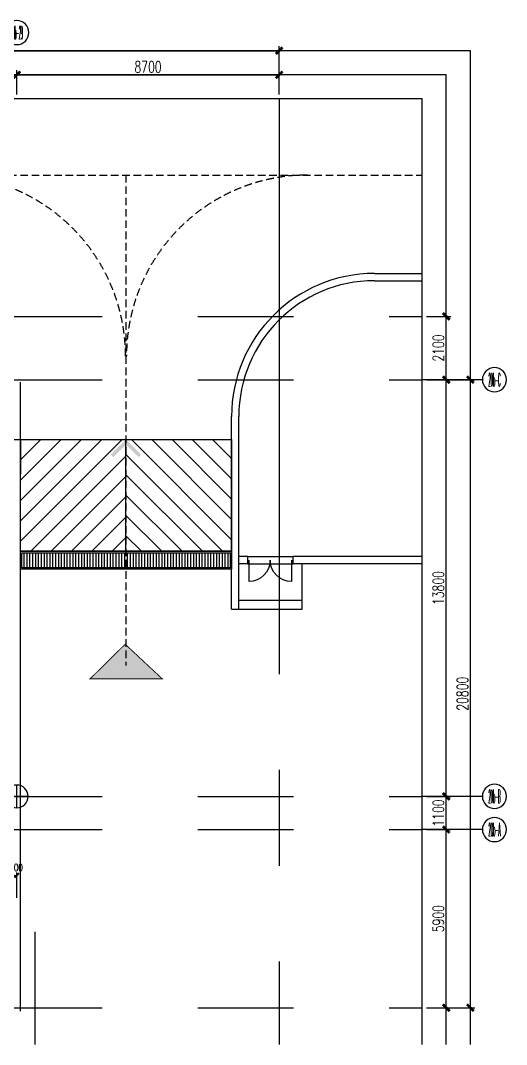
# Model space of a CAD drawing. Extents: x 296441 to 853063, y 459050 to 1117990.
# Drawn here: x 836943 to 853063, y 865610 to 899531 of the extents above; entities that cross this region are included whole.
import ezdxf
from ezdxf.enums import TextEntityAlignment as Align

# ---------------------------------------------------------------- set-up
doc = ezdxf.new("R2010")
doc.units = 0
doc.header["$LTSCALE"] = 1000
for name, pattern in [('20-GRID$0$CENTER2', [28.575, 19.05, -3.175, 3.175, -3.175]), ('BSMT-PLAN-BS01$0$$0$HIDDEN', [0.375, 0.25, -0.125]), ('BSMT-PLAN-BS01$0$BSMT-PLAN-BS01-P$0$$0$HIDDEN', [0.375, 0.25, -0.125]), ('BSMT-PLAN-BS01$0$BSMT-PLAN-BS01-P$0$HIDDEN2', [4.7625, 3.175, -1.5875]), ('E-TEXT-BS01-MI-20$0$HIDDEN', [0.375, 0.25, -0.125])]:
    doc.linetypes.add(name, pattern=pattern)
doc.layers.add('20-GRID$0$A-ANNO-NPLT', color=215, linetype='Continuous', plot=False)
doc.layers.add('E-TEXT-BS01-MI-20$0$A-ANNO-NPLT', color=215, linetype='Continuous', plot=False)
for name, color, linetype in [('20-GRID$0$G-GRID', 8, '20-GRID$0$CENTER2'), ('20-GRID$0$G-GRID-DIMS', 3, 'Continuous'), ('20-GRID$0$G-GRID-IDEN', 4, 'Continuous'), ('20-PLAN-BS01-P$0$G-XREF', 2, 'Continuous'), ('BSMT-PLAN-BS01$0$A-PKNG-DRIV', 33, 'Continuous'), ('BSMT-PLAN-BS01$0$A-WALL', 1, 'Continuous'), ('BSMT-PLAN-BS01$0$BSMT-PLAN-BS01-P$0$000-2', 2, 'Continuous'), ('BSMT-PLAN-BS01$0$BSMT-PLAN-BS01-P$0$A-ANNO-ARRW', 2, 'Continuous'), ('BSMT-PLAN-BS01$0$BSMT-PLAN-BS01-P$0$A-PKNG-DRIV', 33, 'Continuous'), ('BSMT-PLAN-BS01$0$BSMT-PLAN-BS01-P$0$A-SLAB-PATT', 253, 'BSMT-PLAN-BS01$0$BSMT-PLAN-BS01-P$0$HIDDEN2'), ('BSMT-PLAN-BS01$0$BSMT-PLAN-BS01-P$0$A-STRS', 4, 'Continuous'), ('BSMT-PLAN-BS01$0$BSMT-PLAN-BS01-P$0$A-WALL', 1, 'Continuous'), ('BSMT-PLAN-BS01$0$BSMT-PLAN-BS01-P$0$A-WIND', 4, 'Continuous'), ('E-TEXT-BS01-MI-20$0$A-ANNO-LEVL', 3, 'Continuous'), ('E-TEXT-BS01-MI-20$0$A-ANNO-LEVL-TEXT', 255, 'Continuous'), ('E-TEXT-BS01-MI-20$0$A-HOLE', 211, 'Continuous'), ('E-TEXT-BS01-MI-20$0$A-ROOM-IDEN', 4, 'Continuous'), ('E1-BS01-20$0$A-WALL', 1, 'Continuous'), ('G-XREF', 2, 'Continuous'), ('PUB_DIM', 3, 'Continuous'), ('ZT0_默认图层-----PM、LM、DY、JD', 7, 'Continuous'), ('ZT1_Dim---标注---PM、LM、DY、JD', 252, 'Continuous')]:
    doc.layers.add(name, color=color, linetype=linetype)
doc.styles.add('20-GRID$0$COMPLEX', font='COMPLEX')
doc.styles.add('E-TEXT-BS01-MI-20$0$GOA_01_thin_0.75', font='romans.shx', dxfattribs={"width": 0.75, "bigfont": 'hzdx.shx'})
doc.styles.add('ZT-DIMSTYLE', font='ROMANS.shx', dxfattribs={"width": 0.7, "bigfont": 'CHINESE.shx'})
doc.dimstyles.new('ZT-DIM100', dxfattribs={"dimscale": 100, "dimtxt": 2.5, "dimasz": 1.5, "dimexe": 1, "dimexo": 1, "dimgap": 0.5, "dimtad": 1, "dimdec": 0, "dimdsep": 46, "dimtxsty": 'ZT-DIMSTYLE', "dimblk": 'ARCHTICK', "dimcen": 2.5, "dimclrd": 175, "dimclre": 175, "dimclrt": 7, "dimazin": 2, "dimtfac": 1, "dimtix": 1, "dimtmove": 2, "dimatfit": 3, "dimfxl": 0, "dimarcsym": 0})
doc.dimstyles.new('ZT-DIM150', dxfattribs={"dimscale": 150, "dimtxt": 2.5, "dimasz": 1.5, "dimexe": 1, "dimexo": 1, "dimgap": 0.5, "dimtad": 1, "dimdec": 0, "dimdsep": 46, "dimtxsty": 'ZT-DIMSTYLE', "dimblk": 'ARCHTICK', "dimcen": 2.5, "dimclrd": 175, "dimclre": 175, "dimclrt": 7, "dimazin": 2, "dimtfac": 1, "dimtix": 1, "dimtmove": 2, "dimatfit": 3, "dimfxl": 0, "dimarcsym": 0})

# ---------------------------------------------------------------- blocks, each defined once
blk = doc.blocks.new('E-TEXT-BS01-MI-20$0$A$C6F811121')
for p, q in [((0, -750), (0, 750)), ((-750, 0), (750, 0))]:
    blk.add_line(p, q)
blk.add_circle((0, 0), 750)
blk = doc.blocks.new('E-TEXT-BS01-MI-20')
at = {"layer": 'E-TEXT-BS01-MI-20$0$A-ANNO-LEVL'}
for points in [[(-6726, 12695), (-6426, 12395), (-6126, 12695), (-7692, 12695)], [(-7609, 9682), (-7609, 10870), (-5927, 10870)], [(-8327, 5018), (-8327, 3187), (-6644, 3187)], [(-3732, 3609), (-3432, 3309), (-3132, 3609), (-4698, 3609)], [(-4825, -6440), (-4525, -6740), (-4225, -6440), (-5792, -6440)]]:
    blk.add_lwpolyline(points, dxfattribs=at)
for points in [[(-7309, 9982), (-7609, 9682), (-7909, 9982), (-7309, 9982)], [(-8027, 4718), (-8327, 5018), (-8627, 4718), (-8027, 4718)]]:
    blk.add_lwpolyline(points, close=True, dxfattribs=at)
at = {"layer": 'E-TEXT-BS01-MI-20$0$A-ANNO-NPLT', "xscale": -0.5, "yscale": 0.5, "zscale": 0.5}
blk.add_blockref('E-TEXT-BS01-MI-20$0$A$C6F811121', (0, 0), dxfattribs=at)
at = {"layer": 'E-TEXT-BS01-MI-20$0$A-ANNO-LEVL-TEXT', "style": 'E-TEXT-BS01-MI-20$0$GOA_01_thin_0.75', "width": 0.75}
for s, p in [('-6.030', (-7633, 13159)), ('-6.130(结)', (-7633, 12804)), ('-6.030', (-6991, 11325)), ('-6.530(结)', (-7463, 10970)), ('-6.000', (-4757, 4073)), ('-6.030', (-7709, 3651)), ('-6.130(结)', (-4757, 3719)), ('-6.130(结)', (-8181, 3296)), ('-6.100', (-5580, -6331))]:
    blk.add_text(s, height=250, dxfattribs=at).set_placement(p)
at = {"layer": 'E-TEXT-BS01-MI-20$0$A-HOLE', "linetype": 'E-TEXT-BS01-MI-20$0$HIDDEN', "style": 'E-TEXT-BS01-MI-20$0$GOA_01_thin_0.75', "width": 0.75}
for s, p in [('预留梯井', (-8019, 9299)), ('水', (-9470, 4416))]:
    blk.add_text(s, height=200, dxfattribs=at).set_placement(p)
at = {"layer": 'E-TEXT-BS01-MI-20$0$A-ROOM-IDEN', "style": 'E-TEXT-BS01-MI-20$0$GOA_01_thin_0.75', "width": 0.75}
for s, p in [('车位', (-7066, 13648)), ('上', (-6953, 10598)), ('下沉庭院', (-1528, 9221)), ('采光井', (-9024, 6973)), ('卫', (-8481, 5062)), ('活动室', (-4374, 4609)), ('灰空间', (-5603, -4471))]:
    blk.add_text(s, height=350, dxfattribs=at).set_placement(p)
blk = doc.blocks.new('20-GRID$0$_axiso')
blk.add_circle((0, 0), 0.5)
at = {"layer": '20-GRID$0$G-GRID-IDEN', "style": '20-GRID$0$COMPLEX', "width": 1.041667}
blk.add_attdef('A', text='', height=0.56, dxfattribs=at).set_placement((-0.25, -0.28), (0.25, -0.28), align=Align.FIT)
blk = doc.blocks.new('_ArchTick')
at = {"color": 0, "linetype": 'ByBlock', "const_width": 0.4}
blk.add_lwpolyline([(-0.5, -0.5), (0.5, 0.5)], dxfattribs=at)
blk = doc.blocks.new('*D2025')
at = {"layer": 'Defpoints', "color": 0, "transparency": 16777216}
for p in [(77400, 32920), (0, 31320), (77400, 31320)]:
    blk.add_point(p, dxfattribs=at)
at = {"layer": 'PUB_DIM', "color": 175, "linetype": 'ByBlock', "lineweight": -2, "transparency": 16777216}
for p, q in [((0, 31470), (0, 33070)), ((0, 32920), (77400, 32920)), ((77400, 31470), (77400, 33070))]:
    blk.add_line(p, q, dxfattribs=at)
at = {"layer": 'PUB_DIM', "color": 175, "lineweight": -2, "transparency": 16777216, "xscale": 225, "yscale": 225, "zscale": 225, "rotation": 180}
blk.add_blockref('_ArchTick', (0, 32920), dxfattribs=at)
at = {"layer": 'PUB_DIM', "color": 175, "lineweight": -2, "transparency": 16777216, "xscale": 225, "yscale": 225, "zscale": 225}
blk.add_blockref('_ArchTick', (77400, 32920), dxfattribs=at)
at = {"layer": 'PUB_DIM', "color": 7, "transparency": 16777216, "insert": (38700, 33183), "char_height": 375, "attachment_point": 5, "style": 'ZT-DIMSTYLE'}
blk.add_mtext('77400', dxfattribs=at)
blk = doc.blocks.new('*D2031')
at = {"layer": '20-GRID$0$G-GRID-DIMS', "color": 175, "linetype": 'ByBlock', "lineweight": -2, "transparency": 16777216}
for p, q in [((82290, 7120), (83090, 7120)), ((82940, 1220), (82940, 7120)), ((82290, 1220), (83090, 1220))]:
    blk.add_line(p, q, dxfattribs=at)
at = {"layer": 'Defpoints', "color": 0, "transparency": 16777216}
for p in [(82140, 7120, 0), (82940, 7120), (82140, 1220)]:
    blk.add_point(p, dxfattribs=at)
at = {"layer": '20-GRID$0$G-GRID-DIMS', "color": 175, "lineweight": -2, "transparency": 16777216, "xscale": 225, "yscale": 225, "zscale": 225}
for p, rotation in [((82940, 7120), 90), ((82940, 1220), 270)]:
    blk.add_blockref('_ArchTick', p, dxfattribs=dict(at, rotation=rotation))
at = {"layer": '20-GRID$0$G-GRID-DIMS', "color": 7, "transparency": 16777216, "insert": (82678, 4170), "char_height": 375, "attachment_point": 5, "rotation": 90, "style": 'ZT-DIMSTYLE'}
blk.add_mtext('5900', dxfattribs=at)
blk = doc.blocks.new('*D2032')
at = {"layer": '20-GRID$0$G-GRID-DIMS', "color": 175, "linetype": 'ByBlock', "lineweight": -2, "transparency": 16777216}
for p, q in [((82290, 8220), (83090, 8220)), ((82940, 7120), (82940, 8220)), ((82290, 7120), (83090, 7120))]:
    blk.add_line(p, q, dxfattribs=at)
at = {"layer": 'Defpoints', "color": 0, "transparency": 16777216}
for p in [(82140, 8220, 0), (82940, 8220), (82140, 7120, 0)]:
    blk.add_point(p, dxfattribs=at)
at = {"layer": '20-GRID$0$G-GRID-DIMS', "color": 175, "lineweight": -2, "transparency": 16777216, "xscale": 225, "yscale": 225, "zscale": 225}
for p, rotation in [((82940, 8220), 90), ((82940, 7120), 270)]:
    blk.add_blockref('_ArchTick', p, dxfattribs=dict(at, rotation=rotation))
at = {"layer": '20-GRID$0$G-GRID-DIMS', "color": 7, "transparency": 16777216, "insert": (82678, 7670), "char_height": 375, "attachment_point": 5, "rotation": 90, "style": 'ZT-DIMSTYLE'}
blk.add_mtext('1100', dxfattribs=at)
blk = doc.blocks.new('*D2033')
at = {"layer": '20-GRID$0$G-GRID-DIMS', "color": 175, "linetype": 'ByBlock', "lineweight": -2, "transparency": 16777216}
for p, q in [((82290, 22020), (83090, 22020)), ((82940, 8220), (82940, 22020)), ((82290, 8220), (83090, 8220))]:
    blk.add_line(p, q, dxfattribs=at)
at = {"layer": 'Defpoints', "color": 0, "transparency": 16777216}
for p in [(82140, 22020, 0), (82940, 22020), (82140, 8220, 0)]:
    blk.add_point(p, dxfattribs=at)
at = {"layer": '20-GRID$0$G-GRID-DIMS', "color": 175, "lineweight": -2, "transparency": 16777216, "xscale": 225, "yscale": 225, "zscale": 225}
for p, rotation in [((82940, 22020), 90), ((82940, 8220), 270)]:
    blk.add_blockref('_ArchTick', p, dxfattribs=dict(at, rotation=rotation))
at = {"layer": '20-GRID$0$G-GRID-DIMS', "color": 7, "transparency": 16777216, "insert": (82678, 15120), "char_height": 375, "attachment_point": 5, "rotation": 90, "style": 'ZT-DIMSTYLE'}
blk.add_mtext('13800', dxfattribs=at)
blk = doc.blocks.new('*D2034')
at = {"layer": '20-GRID$0$G-GRID-DIMS', "color": 175, "linetype": 'ByBlock', "lineweight": -2, "transparency": 16777216}
for p, q in [((82290, 24120), (83090, 24120)), ((82940, 22020), (82940, 24120)), ((82290, 22020), (83090, 22020))]:
    blk.add_line(p, q, dxfattribs=at)
at = {"layer": 'Defpoints', "color": 0, "transparency": 16777216}
for p in [(82140, 24120), (82940, 24120), (82140, 22020, 0)]:
    blk.add_point(p, dxfattribs=at)
at = {"layer": '20-GRID$0$G-GRID-DIMS', "color": 175, "lineweight": -2, "transparency": 16777216, "xscale": 225, "yscale": 225, "zscale": 225}
for p, rotation in [((82940, 24120), 90), ((82940, 22020), 270)]:
    blk.add_blockref('_ArchTick', p, dxfattribs=dict(at, rotation=rotation))
at = {"layer": '20-GRID$0$G-GRID-DIMS', "color": 7, "transparency": 16777216, "insert": (82678, 23070), "char_height": 375, "attachment_point": 5, "rotation": 90, "style": 'ZT-DIMSTYLE'}
blk.add_mtext('2100', dxfattribs=at)
blk = doc.blocks.new('*D2035')
at = {"layer": '20-GRID$0$G-GRID-DIMS', "color": 175, "linetype": 'ByBlock', "lineweight": -2, "transparency": 16777216}
for p, q in [((82290, 22020), (83890, 22020)), ((83740, 1220), (83740, 22020)), ((82290, 1220), (83890, 1220))]:
    blk.add_line(p, q, dxfattribs=at)
at = {"layer": 'Defpoints', "color": 0, "transparency": 16777216}
for p in [(82140, 22020, 0), (83740, 22020), (82140, 1220)]:
    blk.add_point(p, dxfattribs=at)
at = {"layer": '20-GRID$0$G-GRID-DIMS', "color": 175, "lineweight": -2, "transparency": 16777216, "xscale": 225, "yscale": 225, "zscale": 225}
for p, rotation in [((83740, 22020), 90), ((83740, 1220), 270)]:
    blk.add_blockref('_ArchTick', p, dxfattribs=dict(at, rotation=rotation))
at = {"layer": '20-GRID$0$G-GRID-DIMS', "color": 7, "transparency": 16777216, "insert": (83478, 11620), "char_height": 375, "attachment_point": 5, "rotation": 90, "style": 'ZT-DIMSTYLE'}
blk.add_mtext('20800', dxfattribs=at)
blk = doc.blocks.new('*D2042')
at = {"layer": '20-GRID$0$G-GRID-DIMS', "color": 175, "linetype": 'ByBlock', "lineweight": -2, "transparency": 16777216}
for p, q in [((59100, 31470), (59100, 32270)), ((68700, 31470), (68700, 32270)), ((59100, 32120), (68700, 32120))]:
    blk.add_line(p, q, dxfattribs=at)
at = {"layer": 'Defpoints', "color": 0, "transparency": 16777216}
for p in [(68700, 32120), (59100, 31320), (68700, 31320)]:
    blk.add_point(p, dxfattribs=at)
at = {"layer": '20-GRID$0$G-GRID-DIMS', "color": 175, "lineweight": -2, "transparency": 16777216, "xscale": 225, "yscale": 225, "zscale": 225, "rotation": 180}
blk.add_blockref('_ArchTick', (59100, 32120), dxfattribs=at)
at = {"layer": '20-GRID$0$G-GRID-DIMS', "color": 175, "lineweight": -2, "transparency": 16777216, "xscale": 225, "yscale": 225, "zscale": 225}
blk.add_blockref('_ArchTick', (68700, 32120), dxfattribs=at)
at = {"layer": '20-GRID$0$G-GRID-DIMS', "color": 7, "transparency": 16777216, "insert": (63900, 32383), "char_height": 375, "attachment_point": 5, "style": 'ZT-DIMSTYLE'}
blk.add_mtext('9600', dxfattribs=at)
blk = doc.blocks.new('*D2043')
at = {"layer": '20-GRID$0$G-GRID-DIMS', "color": 175, "linetype": 'ByBlock', "lineweight": -2, "transparency": 16777216}
for p, q in [((68700, 31470), (68700, 32270)), ((77400, 31470), (77400, 32270)), ((68700, 32120), (77400, 32120))]:
    blk.add_line(p, q, dxfattribs=at)
at = {"layer": 'Defpoints', "color": 0, "transparency": 16777216}
for p in [(77400, 32120), (68700, 31320), (77400, 31320)]:
    blk.add_point(p, dxfattribs=at)
at = {"layer": '20-GRID$0$G-GRID-DIMS', "color": 175, "lineweight": -2, "transparency": 16777216, "xscale": 225, "yscale": 225, "zscale": 225, "rotation": 180}
blk.add_blockref('_ArchTick', (68700, 32120), dxfattribs=at)
at = {"layer": '20-GRID$0$G-GRID-DIMS', "color": 175, "lineweight": -2, "transparency": 16777216, "xscale": 225, "yscale": 225, "zscale": 225}
blk.add_blockref('_ArchTick', (77400, 32120), dxfattribs=at)
at = {"layer": '20-GRID$0$G-GRID-DIMS', "color": 7, "transparency": 16777216, "insert": (73050, 32383), "char_height": 375, "attachment_point": 5, "style": 'ZT-DIMSTYLE'}
blk.add_mtext('8700', dxfattribs=at)
blk = doc.blocks.new('BSMT-PLAN-BS01$0$BSMT-PLAN-BS01-P$0$_A3ZZY')
for p, q in [((-0.47, 0), (-0.47, -0.47)), ((0.47, 0), (0.47, -0.47))]:
    blk.add_line(p, q)
for centre, start, end in [((-0.47, 0), 270, 0), ((0.47, 0), 180, 270)]:
    blk.add_arc(centre, 0.47, start, end)
blk = doc.blocks.new('BSMT-PLAN-BS01$0$BSMT-PLAN-BS01-P$0$人防$0$_ARROWc')
for points in [[(-1.167, 0.833), (-1, 1), (-0.333, 0), (0, 0)], [(-0.333, 0), (0, 0), (-1.167, -0.833), (-1, -1)]]:
    blk.add_solid(points)
blk = doc.blocks.new('*D1648')
at = {"layer": 'Defpoints', "color": 0, "ltscale": 1000, "transparency": 16777216}
for p in [(58850, 861), (58150, 20), (58850, 20)]:
    blk.add_point(p, dxfattribs=at)
at = {"layer": 'ZT1_Dim---标注---PM、LM、DY、JD', "color": 175, "linetype": 'ByBlock', "lineweight": -2, "ltscale": 1000, "transparency": 16777216}
for p, q in [((58150, 120), (58150, 961)), ((58150, 861), (58850, 861)), ((58850, 120), (58850, 961))]:
    blk.add_line(p, q, dxfattribs=at)
at = {"layer": 'ZT1_Dim---标注---PM、LM、DY、JD', "color": 175, "lineweight": -2, "ltscale": 1000, "transparency": 16777216, "xscale": 150, "yscale": 150, "zscale": 150, "rotation": 180}
blk.add_blockref('_ArchTick', (58150, 861), dxfattribs=at)
at = {"layer": 'ZT1_Dim---标注---PM、LM、DY、JD', "color": 175, "lineweight": -2, "ltscale": 1000, "transparency": 16777216, "xscale": 150, "yscale": 150, "zscale": 150}
blk.add_blockref('_ArchTick', (58850, 861), dxfattribs=at)
at = {"layer": 'ZT1_Dim---标注---PM、LM、DY、JD', "color": 7, "ltscale": 1000, "transparency": 16777216, "insert": (58825, 1124), "char_height": 250, "attachment_point": 5, "style": 'ZT-DIMSTYLE'}
blk.add_mtext('700', dxfattribs=at)
blk = doc.blocks.new('YQ121111477')
at = {"layer": 'BSMT-PLAN-BS01$0$BSMT-PLAN-BS01-P$0$000-2'}
blk.add_hatch(color=2, dxfattribs=at).paths.add_polyline_path([(72293.2, 13260), (71125.5, 12109.4), (73525.5, 12109.4)])
at = {"layer": 'BSMT-PLAN-BS01$0$BSMT-PLAN-BS01-P$0$A-SLAB-PATT', "linetype": 'ByBlock'}
h = blk.add_hatch(dxfattribs=at)
h.set_pattern_fill('ANSI31', color=256, scale=300, style=0)
h.set_pattern_definition([(45, (-2989809.05, -828950.35), (-336.759605, 336.759605), [])])
h.paths.add_polyline_path([(72320, 16340.2), (68820, 16340.2), (68820, 20040.2), (72320, 20040.2)])
h = blk.add_hatch(dxfattribs=at)
h.set_pattern_fill('ANSI31', color=256, scale=300, style=0)
h.set_pattern_definition([(135, (3134449.05, -828950.35), (336.759605, 336.759605), [])])
h.paths.add_polyline_path([(75820, 16340.2), (72320, 16340.2), (72320, 20040.2), (75820, 20040.2)])
h = blk.add_hatch(dxfattribs=at)
h.set_pattern_fill('ANSI31', color=256, scale=30, angle=45, style=0)
h.set_pattern_definition([(90, (-3044369.05, -943790.23), (-95.25, 2e-14), [])])
h.paths.add_polyline_path([(75770, 15790.2), (75770, 16290.2), (68870, 16290.2), (68870, 15790.2)])
at = {"layer": '20-GRID$0$A-ANNO-NPLT'}
for points in [[(83740, 0), (83740, 32920.2), (-6274.1, 32920.2), (-6274.1, 0)], [(82940, 0), (82940, 32120.2), (-5474.1, 32120.2), (-5474.1, 0)], [(82140, 0), (82140, 31320.2), (-4674.1, 31320.2), (-4674.1, 0)]]:
    blk.add_lwpolyline(points, dxfattribs=at)
at = {"layer": '20-GRID$0$G-GRID'}
for p, q in [((77400, 31320.2), (77400, 0)), ((-4674.1, 24120.2), (82140, 24120.2)), ((-4674.1, 22020.2, 0), (82140, 22020.2, 0)), ((-4674.1, 8220.2, 0), (82140, 8220.2, 0)), ((-4674.1, 7120.2, 0), (82140, 7120.2, 0)), ((69300, 3737.7), (69300, 0)), ((-4674.1, 1220.2), (82140, 1220.2))]:
    blk.add_line(p, q, dxfattribs=at)
at = {"layer": '20-GRID$0$G-GRID-IDEN'}
for p, q in [((84140, 22020.2, 0), (82140, 22020.2, 0)), ((84140, 8220.2, 0), (82140, 8220.2, 0)), ((84140, 7120.2, 0), (82140, 7120.2, 0))]:
    blk.add_line(p, q, dxfattribs=at)
at = {"layer": 'BSMT-PLAN-BS01$0$A-PKNG-DRIV', "linetype": 'BSMT-PLAN-BS01$0$$0$HIDDEN', "elevation": 0}
blk.add_lwpolyline([(24568.8, 28800.2), (82140, 28800.2)], dxfattribs=at)
at = {"layer": 'BSMT-PLAN-BS01$0$A-WALL', "color": 1, "elevation": 0}
blk.add_lwpolyline([(68820, 1100.2), (68820, 21940.2)], dxfattribs=at)
at = {"layer": 'BSMT-PLAN-BS01$0$BSMT-PLAN-BS01-P$0$000-2', "color": 8, "elevation": -0.2}
for points in [[(75820, 20040.2), (75820, 16340.2), (68820, 16340.2), (68820, 20040.2)], [(68820, 15740.2), (68820, 16340.2), (75820, 16340.2), (75820, 15740.2)], [(68870, 15790.2), (68870, 16290.2), (75770, 16290.2), (75770, 15790.2)]]:
    blk.add_lwpolyline(points, close=True, dxfattribs=at)
at = {"layer": 'BSMT-PLAN-BS01$0$BSMT-PLAN-BS01-P$0$000-2', "color": 2, "const_width": 30, "elevation": 0}
blk.add_lwpolyline([(72293.2, 13260), (71125.5, 12109.4), (73525.5, 12109.4)], close=True, dxfattribs=at)
at = {"layer": 'BSMT-PLAN-BS01$0$BSMT-PLAN-BS01-P$0$A-ANNO-ARRW', "elevation": -0.2}
blk.add_lwpolyline([(72320, 16340.2), (72320, 20040.2)], dxfattribs=at)
at = {"layer": 'BSMT-PLAN-BS01$0$BSMT-PLAN-BS01-P$0$A-PKNG-DRIV', "linetype": 'BSMT-PLAN-BS01$0$BSMT-PLAN-BS01-P$0$$0$HIDDEN', "extrusion": (1.07045e-07, -8.13084e-07, 1), "elevation": 0}
blk.add_lwpolyline([(72303.9, 22800.2, 0.4142136), (66303.9, 28800.2), (66303.9, 28800.2)], format="xyb", dxfattribs=at)
at = {"layer": 'BSMT-PLAN-BS01$0$BSMT-PLAN-BS01-P$0$A-PKNG-DRIV', "linetype": 'BSMT-PLAN-BS01$0$BSMT-PLAN-BS01-P$0$$0$HIDDEN', "elevation": 0}
blk.add_lwpolyline([(72320, 28800.2), (72320, 12554.7)], dxfattribs=at)
at = {"layer": 'BSMT-PLAN-BS01$0$BSMT-PLAN-BS01-P$0$A-PKNG-DRIV', "linetype": 'BSMT-PLAN-BS01$0$BSMT-PLAN-BS01-P$0$$0$HIDDEN', "extrusion": (-1.07045e-07, -8.13084e-07, 1), "elevation": -0.1}
blk.add_lwpolyline([(72336.1, 22800.2, -0.4142136), (78336.1, 28800.2), (78336.1, 28800.2)], format="xyb", dxfattribs=at)
at = {"layer": 'BSMT-PLAN-BS01$0$BSMT-PLAN-BS01-P$0$A-STRS'}
for p, q in [((76060, 14720.3, 0), (78160, 14720.3, 0)), ((76060, 14420.3, 0), (78160, 14420.3, 0))]:
    blk.add_line(p, q, dxfattribs=at)
at = {"layer": 'BSMT-PLAN-BS01$0$BSMT-PLAN-BS01-P$0$A-STRS', "elevation": 0}
blk.add_lwpolyline([(78160, 14420.3), (78160, 15920.3)], dxfattribs=at)
at = {"layer": 'BSMT-PLAN-BS01$0$BSMT-PLAN-BS01-P$0$A-WALL', "color": 1}
for p, q in [((80560, 25540.2, 0), (82140, 25540.2, 0)), ((80560, 25300.2, 0), (82140, 25300.2, 0)), ((75820, 14420.3, 0), (75820, 20800.2, 0)), ((76060, 14420.3, 0), (76060, 20800.2, 0)), ((75820, 14420.3, -0.1), (76060, 14420.3, -0.1))]:
    blk.add_line(p, q, dxfattribs=at)
at = {"layer": 'BSMT-PLAN-BS01$0$BSMT-PLAN-BS01-P$0$A-WALL'}
for p, q in [((76360, 15920.3, 0), (76360, 16160.3, 0)), ((76360, 15920.3, 0), (76360, 16160.3, 0)), ((77860, 15920.3, 0), (77860, 16160.3, 0))]:
    blk.add_line(p, q, dxfattribs=at)
at = {"layer": 'BSMT-PLAN-BS01$0$BSMT-PLAN-BS01-P$0$A-WALL', "color": 1, "elevation": 0}
for points in [[(68820, 1100.2), (68820, 21940.2)], [(76360, 16160.3), (76060, 16160.3)], [(82140, 16160.3), (77860, 16160.3)], [(76360, 15920.3), (76060, 15920.3)], [(76060, 14420.3), (76060, 15920.3)], [(82140, 15920.3), (77860, 15920.3)]]:
    blk.add_lwpolyline(points, dxfattribs=at)
at = {"layer": 'BSMT-PLAN-BS01$0$BSMT-PLAN-BS01-P$0$A-WALL', "color": 1}
for radius in [4740, 4500]:
    blk.add_arc((80560, 20800.2, 0), radius, 90, 180, dxfattribs=at)
at = {"layer": 'BSMT-PLAN-BS01$0$BSMT-PLAN-BS01-P$0$A-WIND'}
for p, q in [((76360, 16160.3, 0), (77860, 16160.3, 0)), ((76360, 15920.3, 0), (77860, 15920.3, 0))]:
    blk.add_line(p, q, dxfattribs=at)
at = {"layer": 'E1-BS01-20$0$A-WALL'}
for p, q in [((66780, 20040.2, 0), (68820, 20040.2, 0)), ((68820, 20040.2, 0), (68820, 18890.2, 0))]:
    blk.add_line(p, q, dxfattribs=at)
at = {"layer": '20-GRID$0$G-GRID-IDEN'}
ref = blk.add_blockref('20-GRID$0$_axiso', (68700, 33520.2), dxfattribs=dict(at, xscale=-800, yscale=800, zscale=800, rotation=180))
ref.add_attrib('A', '20b-29', dxfattribs={"height": 448, "style": '20-GRID$0$COMPLEX', "width": 0.154959}).set_placement((68500, 33296.2), (68900, 33296.2), align=Align.FIT)
ref = blk.add_blockref('20-GRID$0$_axiso', (84540, 22020.2, 0), dxfattribs=dict(at, xscale=-800, yscale=800, zscale=800))
ref.add_attrib('A', '20b-C', dxfattribs={"height": 448, "style": '20-GRID$0$COMPLEX', "width": 0.183824}).set_placement((84340, 21796.2, 0), (84740, 21796.2, 0), align=Align.FIT)
ref = blk.add_blockref('20-GRID$0$_axiso', (84540, 8220.2, 0), dxfattribs=dict(at, xscale=-800, yscale=800, zscale=800))
ref.add_attrib('A', '20b-B', dxfattribs={"height": 448, "style": '20-GRID$0$COMPLEX', "width": 0.180288}).set_placement((84340, 7996.2, 0), (84740, 7996.2, 0), align=Align.FIT)
ref = blk.add_blockref('20-GRID$0$_axiso', (84540, 7120.2, 0), dxfattribs=dict(at, xscale=-800, yscale=800, zscale=800))
ref.add_attrib('A', '20b-A', dxfattribs={"height": 448, "style": '20-GRID$0$COMPLEX', "width": 0.178571}).set_placement((84340, 6896.2, 0), (84740, 6896.2, 0), align=Align.FIT)
at = {"layer": '20-PLAN-BS01-P$0$G-XREF'}
blk.add_blockref('E-TEXT-BS01-MI-20', (68700, 8220.2, 0), dxfattribs=at)
at = {"layer": 'BSMT-PLAN-BS01$0$BSMT-PLAN-BS01-P$0$A-ANNO-ARRW', "xscale": 500.0000000000011, "yscale": 500.0000000000011, "zscale": 500.0000000000011, "rotation": 90}
blk.add_blockref('BSMT-PLAN-BS01$0$BSMT-PLAN-BS01-P$0$人防$0$_ARROWc', (72320, 20040.2, -0.2), dxfattribs=at)
at = {"layer": 'BSMT-PLAN-BS01$0$BSMT-PLAN-BS01-P$0$A-WIND', "xscale": -1500, "yscale": 1500, "zscale": 1500}
blk.add_blockref('BSMT-PLAN-BS01$0$BSMT-PLAN-BS01-P$0$_A3ZZY', (77101.7, 16040.3, 0), dxfattribs=at)
at = {"layer": '20-GRID$0$G-GRID-DIMS'}
for base, p1, p2, picture, middle in [((68700, 32120.2), (59100, 31320.2), (68700, 31320.2), '*D2042', (63900, 32382.7)), ((77400, 32120.2), (68700, 31320.2), (77400, 31320.2), '*D2043', (73050, 32382.7))]:
    dim = blk.add_linear_dim(base=base, p1=p1, p2=p2, dimstyle='ZT-DIM150', dxfattribs=at)
    dim.commit()
    dim.dimension.update_dxf_attribs({"geometry": picture, "text_midpoint": middle})
for base, p1, p2, picture, middle in [((82940, 24120.2), (82140, 22020.2, 0), (82140, 24120.2), '*D2034', (82677.5, 23070.2)), ((82940, 22020.2), (82140, 8220.2, 0), (82140, 22020.2, 0), '*D2033', (82677.5, 15120.2)), ((83740, 22020.2), (82140, 1220.2), (82140, 22020.2, 0), '*D2035', (83477.5, 11620.2)), ((82940, 8220.2), (82140, 7120.2, 0), (82140, 8220.2, 0), '*D2032', (82677.5, 7670.2)), ((82940, 7120.2), (82140, 1220.2), (82140, 7120.2, 0), '*D2031', (82677.5, 4170.2))]:
    dim = blk.add_linear_dim(base=base, p1=p1, p2=p2, angle=90, dimstyle='ZT-DIM150', dxfattribs=at)
    dim.commit()
    dim.dimension.update_dxf_attribs({"geometry": picture, "text_midpoint": middle})
at = {"layer": 'PUB_DIM'}
dim = blk.add_linear_dim(base=(77400, 32920.2), p1=(0, 31320.2), p2=(77400, 31320.2), dimstyle='ZT-DIM150', dxfattribs=at)
dim.commit()
dim.dimension.update_dxf_attribs({"geometry": '*D2025', "text_midpoint": (38700, 33182.7)})
blk = doc.blocks.new('20200213130928')
at = {"layer": 'ZT1_Dim---标注---PM、LM、DY、JD', "ltscale": 1000}
dim = blk.add_linear_dim(base=(58850, 861), p1=(58150, 20), p2=(58850, 20), dimstyle='ZT-DIM100', dxfattribs=at)
dim.commit()
dim.dimension.update_dxf_attribs({"geometry": '*D1648', "text_midpoint": (58825, 1123.5), "dimtype": 128})

msp = doc.modelspace()

# ---------------------------------------------------------------- block references
at = {"layer": 'G-XREF'}
msp.add_blockref('YQ121111477', (768123.1, 865610.4), dxfattribs=at)
at = {"layer": 'ZT0_默认图层-----PM、LM、DY、JD', "ltscale": 5000}
msp.add_blockref('20200213130928', (777973.1, 870350.6, 0), dxfattribs=at)

doc.saveas('drawing.dxf')
